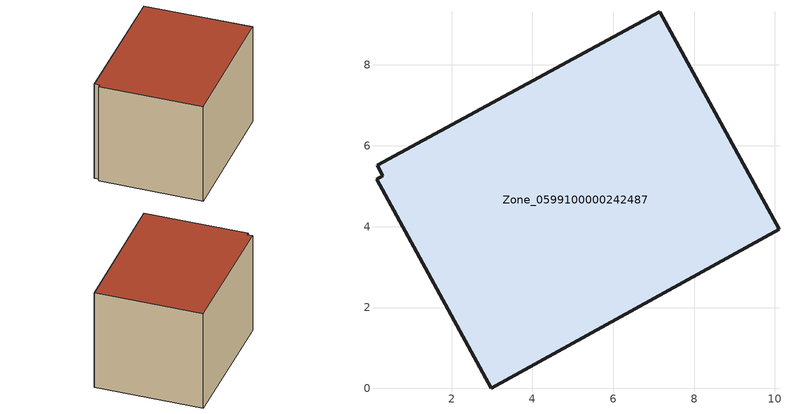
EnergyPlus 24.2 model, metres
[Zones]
Zone_0599100000242487
 floor ground (C_G): 0.16,5.52 7.15,9.32 10.1,3.94 2.98,0 0.14,5.17 0.29,5.26 z0
 wall outside (C_F): 10.1,3.94 7.15,9.32 0.16,5.52 0.29,5.26 0.14,5.17 2.98,0 10.1,3.94 z0:6.03
 roof outside (C_R): 7.15,9.32 0.16,5.52 0.29,5.26 0.14,5.17 2.98,0 10.1,3.94 z6.03
[BUILDING]
Pand.0599100000242487: North Axis=0; Terrain=City; Loads Convergence Tolerance Value=0.04; Temperature Convergence Tolerance Value=0.4; Solar Distribution=FullExterior; Maximum Number of Warmup Days=25; Minimum Number of Warmup Days=1
[Site:Location]
Rotterdam.The.Hague.AP_ZH_NLD Design_Conditions: Latitude=51.96; Longitude=4.45; Time Zone=1; Elevation=-4.5
[SITE:GROUNDTEMPERATURE:BUILDINGSURFACE]
18, 18, 18, 18, 18, 18, 18, 18, 18, 18, 18, 18
[MATERIAL] Thermal Absorptance=0.9; Solar Absorptance=0.7; Visible Absorptance=0.7
Name | Roughness | Thickness | Conductivity | Density | Specific Heat
G.TI.1946-1964 | MediumSmooth | 0.15 | 1 | 540 | 1210
F.TI.1946-1964 | Rough | 0.3 | 0.857143 | 1920 | 840
R.TI.1946-1964 | MediumRough | 0.2 | 0.277778 | 1500 | 1000
[CONSTRUCTION]
C_G: G.TI.1946-1964
C_F: F.TI.1946-1964
C_R: R.TI.1946-1964
[ZONE]
Zone_0599100000242487: Type=1; Multiplier=1; Ceiling Height=Autocalculate; Volume=Autocalculate; Floor Area=autocalculate; Part of Total Floor Area=Yes
[ZONEINFILTRATION:DESIGNFLOWRATE]
Infil_Zone_0599100000242487: Zone or ZoneList or Space or SpaceList=Zone_0599100000242487; Schedule=AlwaysOn; Design Flow Rate Calculation Method=Flow/Area; Flow Rate per Floor Area=0.003; Constant Term Coefficient=1; Temperature Term Coefficient=0; Velocity Term Coefficient=0; Velocity Squared Term Coefficient=0
[HVACTEMPLATE:ZONE:IDEALLOADSAIRSYSTEM]
Zone_0599100000242487: Maximum Heating Supply Air Temperature=50; Minimum Cooling Supply Air Temperature=13; Maximum Heating Supply Air Humidity Ratio=0.0156; Minimum Cooling Supply Air Humidity Ratio=0.0077; Heating Limit=NoLimit; Cooling Limit=NoLimit; Dehumidification Control Type=ConstantSensibleHeatRatio; Cooling Sensible Heat Ratio=0.7; Dehumidification Setpoint=60; Humidification Control Type=None; Humidification Setpoint=30; Outdoor Air Method=None; Outdoor Air Flow Rate per Person=0.00944; Outdoor Air Flow Rate per Zone Floor Area=0; Outdoor Air Flow Rate per Zone=0; Demand Controlled Ventilation Type=None; Outdoor Air Economizer Type=NoEconomizer; Heat Recovery Type=None; Sensible Heat Recovery Effectiveness=0.7; Latent Heat Recovery Effectiveness=0.65
[ZONECONTROL:THERMOSTAT]
ThermostatControl_Zone_0599100000242487: Zone or ZoneList=Zone_0599100000242487; Control Type Schedule=DualSetpointControlType; Control 1=Thermostat_Zone_0599100000242487; Temperature Difference Between Cutout And Setpoint=0
[THERMOSTATSETPOINT:DUALSETPOINT]
Thermostat_Zone_0599100000242487: Heating Setpoint Temperature Schedule=HeatingSetpoint_Zone_0599100000242487; Cooling Setpoint Temperature Schedule=CoolingSetpoint_Zone_0599100000242487
[SCHEDULE:COMPACT]
HeatingSetpoint_Zone_0599100000242487: Through: 12/31, For: AllDays, Until: 24:00, 21
CoolingSetpoint_Zone_0599100000242487: Through: 12/31, For: AllDays, Until: 24:00, 24
DualSetpointControlType: Through: 12/31, For: AllDays, Until: 24:00, 4
AlwaysOn: Through: 12/31, For: AllDays, Until: 24:00, 1
